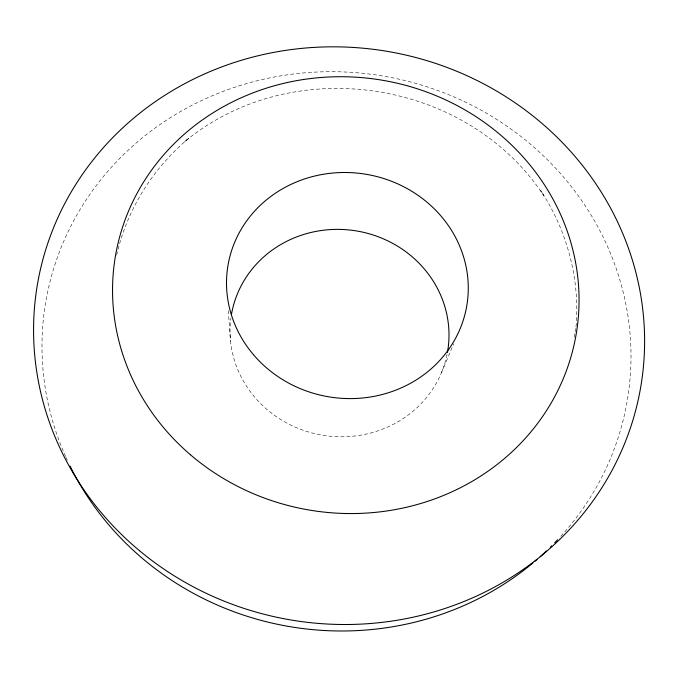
<?xml version="1.0" encoding="UTF-8"?>
<svg xmlns="http://www.w3.org/2000/svg" width="678" height="678" viewBox="0 0 678 678"><rect width="100%" height="100%" fill="white"/><g stroke="black" fill="none" stroke-linecap="round" stroke-linejoin="round"><path stroke-width="0.51" stroke-dasharray="3.39 2.54" d="M574.342 337.127L574.978 332.949M575.139 331.906L575.766 327.728M575.927 326.686L576.249 324.593C579.707 277.514 566.681 229.986 540.764 190.645L543.849 195.73C466.905 78.682 292.057 52.248 184.306 141.999L189.009 138.075C152.77 168.229 126.608 210.036 116.421 256.148M441.531 372.51L453.735 343.78M228.291 310.617L230.537 341.17M65.571 456.455A294.922 279.217 9.4 0 1 181.526 110.98A294.922 279.217 9.4 0 1 560.748 173.856A294.922 279.217 9.4 0 1 558.986 538.256M67.308 460.277A294.922 279.217 9.4 0 1 65.995 457.413M447.048 354.475A109.641 103.539 9.4 0 1 322.313 435.183A109.641 103.539 9.4 0 1 230.901 318.126"/><path stroke-width="1.02" d="M557.562 539.79A294.922 279.217 9.4 0 1 554.663 542.815M551.714 545.807A294.922 279.217 9.4 0 1 550.222 547.29M546.434 550.951A294.922 279.217 9.4 0 1 540.197 556.689M537.01 559.486A294.922 279.217 9.4 0 1 534.595 561.562M532.967 562.926A294.922 279.217 9.4 0 1 70.02 465.964M231.537 314.033A109.641 103.539 9.4 0 1 357.789 231.164A109.641 103.539 9.4 0 1 447.438 352.416M139.456 550.672A305.973 288.353 9.4 0 0 639.193 395.215A305.973 288.353 9.4 0 0 238.605 61.13A305.973 288.353 9.4 0 0 139.456 550.672M190.349 454.684A233.656 217.985 9.4 0 0 574.13 344.551A233.656 217.985 9.4 0 0 272.912 86.182A233.656 217.985 9.4 0 0 190.349 454.684M253.436 354.662A121.099 112.828 9.4 0 0 460.243 328.457A121.099 112.828 9.4 0 0 328.474 173.509A121.099 112.828 9.4 0 0 253.436 354.662"/></g></svg>
